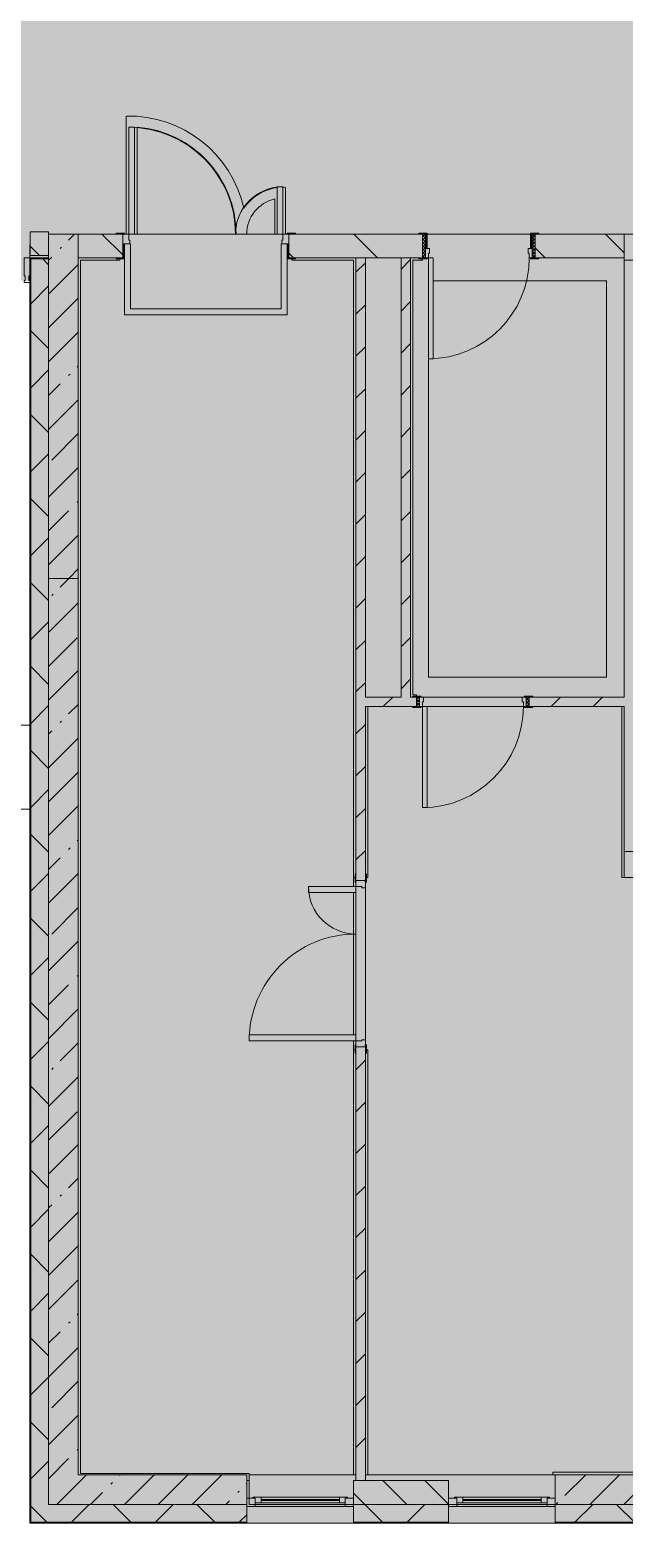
# Model space of a CAD drawing. Header units: millimetres. Extents: x 81682 to 274809, y -8553 to 29000.
# Drawn here: x 237001 to 242009, y -258 to 12321 of the extents above; entities that cross this region are included whole.
import ezdxf

# ---------------------------------------------------------------- set-up
doc = ezdxf.new("R2010")
doc.units = ezdxf.units.MM
doc.linetypes.add('200_ШТРИХ__ш1_п0_6_', pattern=[800, 500, -300])
for name, color, linetype, lineweight, true_color in [('A-DETL-2', 7, 'Continuous', 5, 0x737373), ('A-DOOR-2', 7, 'Continuous', 5, 0xb7b7b7), ('A-DOOR-3', 7, 'Continuous', 5, 0xe2e2e2), ('A-DOOR-4', 7, 'Continuous', 5, 0xaaaaaa), ('A-DOOR-FRAM-2', 7, 'Continuous', 5, 0xe2e2e2), ('A-DOOR-FRAM-3', 7, 'Continuous', 5, 0xb7b7b7), ('A-DOOR-FRAM-4', 7, 'Continuous', 5, 0xaaaaaa), ('A-FLOR-1', 7, 'Continuous', 5, 0xb7b7b7), ('A-GLAZ-2', 7, 'Continuous', 5, 0x737373), ('A-GLAZ-CWMG-3', 7, 'Continuous', 5, 0x737373), ('A-WALL-8', 7, 'Continuous', 5, 0x737373), ('A-WALL-9', 7, 'Continuous', 9, 0x737373), ('I-WALL-3', 7, 'Continuous', 5, 0x737373), ('S-COLS-2', 7, 'Continuous', 5, 0x737373)]:
    doc.layers.add(name, color=color, linetype=linetype, lineweight=lineweight, true_color=true_color)
doc.layers.add('A-DETL-GENF-2', color=7, linetype='Continuous', lineweight=9, true_color=0xc0c0c0, transparency=0.4)
for name, color, linetype, lineweight in [('A-DETL-MBND-1', 7, '200_ШТРИХ__ш1_п0_6_', 9), ('A-GLAZ-CWMG-2', 7, 'Continuous', 5), ('A-WALL', 7, 'Continuous', 9), ('A-WALL-7', 7, 'Continuous', 5), ('I-WALL-2', 7, 'Continuous', 5), ('S-COLS-1', 7, 'Continuous', 5)]:
    doc.layers.add(name, color=color, linetype=linetype, lineweight=lineweight)
pattern_1 = [(45, (147798.7, 0), (-176.7767, 176.7767), [])]
pattern_2 = [(45, (147798.7, 0), (-353.5534, 353.5534), []), (135, (147798.7, 0), (-353.5534, -353.5534), [])]
pattern_3 = [(135, (147798.7, 0), (-353.5534, -353.5534), [])]
pattern_4 = [(45, (147798.7, 0), (-285.1231, 285.1231), []), (45, (148083.8, 0), (-285.1231, 285.1231), [504.031, -100.806, 16.764, -84.042])]

# ---------------------------------------------------------------- blocks, each defined once
blk = doc.blocks.new('110_Дверь_СКБ_2Ст - Д-5_п_ Из игровой в коридор-32215844-3_7_3_птичка')
at = {"layer": 'A-DOOR-3'}
for points in [[(-638, 40), (-588, 40), (-588, 940), (-638, 940)], [(612, 440), (612, 40), (662, 40), (662, 440)]]:
    blk.add_hatch(color=256, dxfattribs=at).paths.add_polyline_path(points)
h = blk.add_hatch(color=256, dxfattribs=at)
h.paths.add_polyline_path([(-688, 40), (-688, -40), (-628, -40), (-628, -10), (-638, -10), (-638, 40)])
h.paths.add_polyline_path([(652, -40), (712, -40), (712, 40), (662, 40), (662, -10), (652, -10)])
at = {"layer": 'A-DOOR-FRAM-2'}
for points in [[(-742, 40), (-672, 40), (-672, 48), (-742, 48)], [(698, 40), (768, 40), (768, 48), (698, 48)], [(-742, -48), (-672, -48), (-672, -40), (-742, -40)], [(698, -48), (768, -48), (768, -40), (698, -40)]]:
    blk.add_hatch(color=256, dxfattribs=at).paths.add_polyline_path(points)
at = {"layer": 'A-DOOR-2'}
for p, q in [((-638, 940), (-638, 40)), ((-588, 940), (-638, 940)), ((-588, 40), (-588, 940)), ((662, 440), (612, 440)), ((612, 440), (612, 40)), ((662, 40), (662, 440)), ((-638, 40), (-588, 40)), ((612, 40), (662, 40))]:
    blk.add_line(p, q, dxfattribs=at)
for centre, radius, start, end in [((-638, 40), 900, 0, 90), ((662, 40), 400, 90, 180)]:
    blk.add_arc(centre, radius, start, end, dxfattribs=at)
at = {"layer": 'A-DOOR-FRAM-3'}
for p, q in [((-672, 48), (-742, 48)), ((-742, 48), (-742, 40)), ((-742, 40), (-672, 40)), ((-638, 40), (-688, 40)), ((-688, 40), (-688, -40)), ((-672, 40), (-672, 48)), ((-638, -10), (-638, 40)), ((662, 40), (662, -10)), ((712, 40), (662, 40)), ((768, 48), (698, 48)), ((698, 48), (698, 40)), ((698, 40), (768, 40)), ((712, -40), (712, 40)), ((768, 40), (768, 48)), ((-672, -40), (-742, -40)), ((-742, -40), (-742, -48)), ((-742, -48), (-672, -48)), ((-688, -40), (-628, -40)), ((-672, -39), (-688, -39)), ((-688, -39), (-688, -40)), ((-688, -40), (-672, -40)), ((-672, -40), (-672, -39)), ((-672, -48), (-672, -40)), ((-628, -10), (-638, -10)), ((-628, -40), (-628, -10)), ((662, -10), (652, -10)), ((652, -10), (652, -40)), ((652, -40), (712, -40)), ((712, -39), (698, -39)), ((698, -39), (698, -40)), ((698, -40), (712, -40)), ((768, -40), (698, -40)), ((698, -40), (698, -48)), ((698, -48), (768, -48)), ((712, -40), (712, -39)), ((768, -48), (768, -40))]:
    blk.add_line(p, q, dxfattribs=at)
blk = doc.blocks.new('110_Дверь_СКБ_2Ст - Д-2а_п_ Из коридора на лестницу-32215207-3_7_3_птичка')
at = {"layer": 'A-DOOR-3'}
for points in [[(-587.5, 100), (-587.5, 1000), (-637.5, 1000), (-637.5, 100)], [(662.5, 100), (662.5, 500), (612.5, 500), (612.5, 100)], [(712.5, -100), (712.5, 20), (697.5, 20), (697.5, -100)]]:
    blk.add_hatch(color=256, dxfattribs=at).paths.add_polyline_path(points)
h = blk.add_hatch(color=256, dxfattribs=at)
h.paths.add_polyline_path([(687.9, 20), (712.5, 20), (712.5, 100), (662.5, 100), (662.5, 50), (652.5, 50), (652.5, 20)])
h.paths.add_polyline_path([(-627.5, 20), (-627.5, 50), (-637.5, 50), (-637.5, 100), (-687.5, 100), (-687.5, 20)])
at = {"layer": 'A-DOOR-FRAM-2'}
for points in [[(-672.5, 100), (-672.5, 108), (-742.5, 108), (-742.5, 100)], [(-672.5, -100), (-672.5, 20), (-687.5, 20), (-687.5, -100)], [(767.5, 100), (767.5, 108), (697.5, 108), (697.5, 100)], [(-672.5, -108), (-672.5, -100), (-742.5, -100), (-742.5, -108)], [(767.5, -108), (767.5, -100), (697.5, -100), (697.5, -108)]]:
    blk.add_hatch(color=256, dxfattribs=at).paths.add_polyline_path(points)
at = {"layer": 'A-DOOR-2'}
for p, q in [((-637.5, 1000), (-637.5, 100)), ((-587.5, 1000), (-637.5, 1000)), ((-587.5, 100), (-587.5, 1000)), ((662.5, 500), (612.5, 500)), ((612.5, 500), (612.5, 100)), ((662.5, 100), (662.5, 500)), ((-637.5, 100), (-587.5, 100)), ((612.5, 100), (662.5, 100))]:
    blk.add_line(p, q, dxfattribs=at)
for centre, radius, start, end in [((-637.5, 100), 900, 0, 90), ((662.5, 100), 400, 90, 180)]:
    blk.add_arc(centre, radius, start, end, dxfattribs=at)
at = {"layer": 'A-DOOR-FRAM-3'}
for p, q in [((-672.5, 108), (-742.5, 108)), ((-742.5, 108), (-742.5, 100)), ((-742.5, 100), (-672.5, 100)), ((-637.5, 100), (-687.5, 100)), ((-687.5, 100), (-687.5, 20)), ((-687.5, 20), (-627.5, 20)), ((-672.5, 20), (-687.5, 20)), ((-687.5, 20), (-687.5, -100)), ((-672.5, 100), (-672.5, 108)), ((-672.5, -100), (-672.5, 20)), ((-637.5, 50), (-637.5, 100)), ((-627.5, 50), (-637.5, 50)), ((-627.5, 20), (-627.5, 50)), ((662.5, 50), (652.5, 50)), ((652.5, 50), (652.5, 20)), ((652.5, 20), (712.5, 20)), ((662.5, 100), (662.5, 50)), ((712.5, 100), (662.5, 100)), ((767.5, 108), (697.5, 108)), ((697.5, 108), (697.5, 100)), ((697.5, 100), (767.5, 100)), ((712.5, 20), (697.5, 20)), ((697.5, 20), (697.5, -100)), ((712.5, 20), (712.5, 100)), ((712.5, -100), (712.5, 20)), ((767.5, 100), (767.5, 108)), ((-672.5, -100), (-742.5, -100)), ((-742.5, -100), (-742.5, -108)), ((-742.5, -108), (-672.5, -108)), ((-687.5, -100), (-672.5, -100)), ((-672.5, -108), (-672.5, -100)), ((697.5, -100), (712.5, -100)), ((767.5, -100), (697.5, -100)), ((697.5, -100), (697.5, -108)), ((697.5, -108), (767.5, -108)), ((767.5, -108), (767.5, -100))]:
    blk.add_line(p, q, dxfattribs=at)
blk = doc.blocks.new('BSC_Колонна _Прямоугольная - 250х900-V95-3_7_3_птичка')
at = {"layer": 'S-COLS-1'}
h = blk.add_hatch(dxfattribs=at)
h.set_pattern_fill('FP_107', color=256, style=0, pattern_type=2)
h.set_pattern_definition([(45, (-94080, -25), (-285.1231, 285.1231), []), (45, (-93794.88, -25), (-285.1231, 285.1231), [504.031, -100.806, 16.764, -84.042])])
h.paths.add_polyline_path([(450, -125), (450, 125), (-450, 125), (-450, -125), (77, -125)])
at = {"layer": 'S-COLS-2'}
for p, q in [((450, 125), (-450, 125)), ((-450, 125), (-450, -125)), ((450, -125), (450, 125)), ((-450, -125), (450, -125))]:
    blk.add_line(p, q, dxfattribs=at)
blk = doc.blocks.new('120_Окно_СКБ_1Ст - 120_Окно_СКБ_1Ст 900х2500_h_ с форточкой-V97-3_7_3_птичка')
at = {"layer": 'A-GLAZ-2'}
for p, q in [((-450, -127), (-450, -57)), ((-450, -57), (-380, -57)), ((450, -57), (-450, -57)), ((-380, -57), (-380, -127)), ((380, -87), (-380, -87)), ((-380, -87), (-380, -127)), ((-330, -137), (-330, -87)), ((-330, -107), (330, -107)), ((330, -117), (-330, -117)), ((330, -137), (330, -87)), ((380, -127), (380, -57)), ((380, -57), (450, -57)), ((380, -127), (380, -87)), ((450, -57), (450, -127)), ((-380, -127), (-450, -127)), ((-450, -127), (-400, -127)), ((-380, -127), (-400, -127)), ((-400, -127), (-400, -137)), ((-400, -137), (400, -137)), ((400, -137), (-400, -137)), ((450, -127), (380, -127)), ((400, -127), (380, -127)), ((400, -127), (450, -127)), ((400, -137), (400, -127))]:
    blk.add_line(p, q, dxfattribs=at)
blk = doc.blocks.new('120_Окно_СКБ_1Ст - 120_Окно_СКБ_1Ст 900х2500_h_ с форточкой-22876038-3_7_3_птичка')
at = {"layer": 'A-GLAZ-2'}
for p, q in [((-450, -127), (-450, -57)), ((-450, -57), (-380, -57)), ((450, -57), (-450, -57)), ((-380, -57), (-380, -127)), ((380, -87), (-380, -87)), ((-380, -87), (-380, -127)), ((-330, -137), (-330, -87)), ((-330, -107), (330, -107)), ((330, -117), (-330, -117)), ((330, -137), (330, -87)), ((380, -127), (380, -57)), ((380, -57), (450, -57)), ((380, -127), (380, -87)), ((450, -57), (450, -127)), ((-380, -127), (-450, -127)), ((-450, -127), (-400, -127)), ((-380, -127), (-400, -127)), ((-400, -127), (-400, -137)), ((-400, -137), (400, -137)), ((400, -137), (-400, -137)), ((450, -127), (380, -127)), ((400, -127), (380, -127)), ((400, -127), (450, -127)), ((400, -137), (400, -127))]:
    blk.add_line(p, q, dxfattribs=at)
blk = doc.blocks.new('110_Дверь_СКБ_1Ст_Внутренняя1 - Д-8 950x2100h_охрана-V70-3_7_3_птичка')
at = {"layer": 'A-DOOR-3'}
h = blk.add_hatch(color=256, dxfattribs=at)
h.paths.add_polyline_path([(437.5, 100), (437.5, 60), (427.5, 60), (427.5, 20), (462.5, 20), (462.5, 100)])
h.paths.add_polyline_path([(-412.5, 100), (-437.5, 100), (-437.5, 20), (-402.5, 20), (-402.5, 60), (-412.5, 60)])
at = {"layer": 'A-DOOR-4'}
h = blk.add_hatch(dxfattribs=at)
h.set_pattern_fill('FP_81', color=256, style=0, pattern_type=2)
h.set_pattern_definition([(135, (1826.41, 164.685), (-14.14214, -14.14214), []), (225, (1826.41, 164.685), (14.14214, -14.14214), [])])
h.paths.add_polyline_path([(487.5, 100), (462.5, 100), (462.5, -100), (487.5, -100), (487.5, -34.8)])
at = {"layer": 'A-DOOR-FRAM-2'}
for points in [[(397.5, 950), (397.5, 100), (437.5, 100), (437.5, 950)], [(-492.5, 108), (-492.5, 100), (-422.5, 100), (-422.5, 108)], [(-422.5, 20), (-437.5, 20), (-437.5, -100), (-422.5, -100), (-422.5, -34.8)], [(517.5, 108), (447.5, 108), (447.5, 100), (517.5, 100)], [(462.5, 20), (447.5, 20), (447.5, -100), (462.5, -100), (462.5, -34.8)], [(-492.5, -100), (-492.5, -108), (-422.5, -108), (-422.5, -100)], [(447.5, -100), (447.5, -108), (517.5, -108), (517.5, -100)]]:
    blk.add_hatch(color=256, dxfattribs=at).paths.add_polyline_path(points)
at = {"layer": 'A-DOOR-FRAM-4'}
h = blk.add_hatch(dxfattribs=at)
h.set_pattern_fill('FP_9', color=256, style=0, pattern_type=2)
h.set_pattern_definition([(45, (-296.384, 164.685), (-14.1421, 14.1421), []), (135, (-296.384, 164.685), (-14.1421, -14.1421), [])])
h.paths.add_polyline_path([(-437.5, 100), (-462.5, 100), (-462.5, -100), (-437.5, -100), (-437.5, -34.8)])
at = {"layer": 'A-DOOR-2'}
for p, q in [((437.5, 950), (397.5, 950)), ((397.5, 950), (397.5, 100)), ((437.5, 100), (437.5, 950)), ((397.5, 100), (437.5, 100))]:
    blk.add_line(p, q, dxfattribs=at)
blk.add_arc((437.5, 100), 850, 90, 180, dxfattribs=at)
at = {"layer": 'A-DOOR-FRAM-3'}
for p, q in [((-422.5, 108), (-492.5, 108)), ((-492.5, 108), (-492.5, 100)), ((-492.5, 100), (-422.5, 100)), ((-437.5, 100), (-462.5, 100)), ((-462.5, 100), (-462.5, -100)), ((-412.5, 100), (-437.5, 100)), ((-437.5, 100), (-437.5, 20)), ((-437.5, -100), (-437.5, 100)), ((-422.5, 100), (-437.5, 100)), ((-437.5, 100), (-437.5, 99)), ((-437.5, 99), (-422.5, 99)), ((-437.5, 20), (-402.5, 20)), ((-422.5, 20), (-437.5, 20)), ((-437.5, 20), (-437.5, -100)), ((-422.5, 100), (-422.5, 108)), ((-422.5, 99), (-422.5, 100)), ((-422.5, -100), (-422.5, 20)), ((-412.5, 60), (-412.5, 100)), ((-402.5, 60), (-412.5, 60)), ((-402.5, 20), (-402.5, 60)), ((437.5, 60), (427.5, 60)), ((427.5, 60), (427.5, 20)), ((427.5, 20), (462.5, 20)), ((437.5, 100), (437.5, 60)), ((462.5, 100), (437.5, 100)), ((517.5, 108), (447.5, 108)), ((447.5, 108), (447.5, 100)), ((462.5, 100), (447.5, 100)), ((447.5, 100), (447.5, 99)), ((447.5, 100), (517.5, 100)), ((447.5, 99), (462.5, 99)), ((462.5, 20), (447.5, 20)), ((447.5, 20), (447.5, -100)), ((462.5, 20), (462.5, 100)), ((487.5, 100), (462.5, 100)), ((462.5, 100), (462.5, -100)), ((462.5, 99), (462.5, 100)), ((462.5, -100), (462.5, 20)), ((487.5, -100), (487.5, 100)), ((517.5, 100), (517.5, 108)), ((-422.5, -100), (-492.5, -100)), ((-492.5, -100), (-492.5, -108)), ((-492.5, -108), (-422.5, -108)), ((-462.5, -100), (-437.5, -100)), ((-437.5, -100), (-422.5, -100)), ((-422.5, -108), (-422.5, -100)), ((447.5, -100), (462.5, -100)), ((517.5, -100), (447.5, -100)), ((447.5, -100), (447.5, -108)), ((447.5, -108), (517.5, -108)), ((462.5, -100), (487.5, -100)), ((517.5, -108), (517.5, -100))]:
    blk.add_line(p, q, dxfattribs=at)
blk = doc.blocks.new('110_Дверь_СКБ_1Ст_Внутренняя1 - Д-8 950x2100h_охрана-V99-3_7_3_птичка')
at = {"layer": 'A-DOOR-3'}
h = blk.add_hatch(color=256, dxfattribs=at)
h.paths.add_polyline_path([(437, 40), (437, 0), (427, 0), (427, -40), (462, -40), (462, 40)])
h.paths.add_polyline_path([(-413, 40), (-438, 40), (-438, -40), (-403, -40), (-403, 0), (-413, 0)])
at = {"layer": 'A-DOOR-4'}
h = blk.add_hatch(dxfattribs=at)
h.set_pattern_fill('FP_109', color=256, style=0, pattern_type=2)
h.set_pattern_definition([(135, (1826.41, 104.685), (-14.14214, -14.14214), []), (225, (1826.41, 104.685), (14.14214, -14.14214), [])])
h.paths.add_polyline_path([(487, 40), (462, 40), (462, -40), (487, -40)])
at = {"layer": 'A-DOOR-FRAM-2'}
for points in [[(397, 890), (397, 40), (437, 40), (437, 890)], [(-493, 48), (-493, 40), (-423, 40), (-423, 48)], [(517, 48), (447, 48), (447, 40), (517, 40)], [(-423, -40), (-493, -40), (-493, -48), (-423, -48)], [(447, -40), (447, -48), (517, -48), (517, -40)]]:
    blk.add_hatch(color=256, dxfattribs=at).paths.add_polyline_path(points)
at = {"layer": 'A-DOOR-FRAM-4'}
h = blk.add_hatch(dxfattribs=at)
h.set_pattern_fill('FP_110', color=256, style=0, pattern_type=2)
h.set_pattern_definition([(45, (-296.384, 104.685), (-14.1421, 14.1421), []), (135, (-296.384, 104.685), (-14.1421, -14.1421), [])])
h.paths.add_polyline_path([(-438, 40), (-463, 40), (-463, -40), (-438, -40)])
at = {"layer": 'A-DOOR-2'}
for p, q in [((437, 890), (397, 890)), ((397, 890), (397, 40)), ((437, 40), (437, 890)), ((397, 40), (437, 40))]:
    blk.add_line(p, q, dxfattribs=at)
blk.add_arc((437, 40), 850, 90, 180, dxfattribs=at)
at = {"layer": 'A-DOOR-FRAM-3'}
for p, q in [((-423, 48), (-493, 48)), ((-493, 48), (-493, 40)), ((-493, 40), (-423, 40)), ((-438, 40), (-463, 40)), ((-463, 40), (-463, -40)), ((-413, 40), (-438, 40)), ((-438, 40), (-438, -40)), ((-438, -40), (-438, 40)), ((-423, 40), (-438, 40)), ((-438, 40), (-438, 39)), ((-438, 39), (-423, 39)), ((-423, 40), (-423, 48)), ((-423, 39), (-423, 40)), ((-413, 0), (-413, 40)), ((-403, 0), (-413, 0)), ((-403, -40), (-403, 0)), ((437, 0), (427, 0)), ((427, 0), (427, -40)), ((437, 40), (437, 0)), ((462, 40), (437, 40)), ((517, 48), (447, 48)), ((447, 48), (447, 40)), ((462, 40), (447, 40)), ((447, 40), (447, 39)), ((447, 40), (517, 40)), ((447, 39), (462, 39)), ((462, -40), (462, 40)), ((487, 40), (462, 40)), ((462, 40), (462, -40)), ((462, 39), (462, 40)), ((487, -40), (487, 40)), ((517, 40), (517, 48)), ((-423, -40), (-493, -40)), ((-493, -40), (-493, -48)), ((-493, -48), (-423, -48)), ((-463, -40), (-438, -40)), ((-423, -39), (-438, -39)), ((-438, -39), (-438, -40)), ((-438, -40), (-403, -40)), ((-438, -40), (-423, -40)), ((-423, -40), (-423, -39)), ((-423, -48), (-423, -40)), ((427, -40), (462, -40)), ((462, -39), (447, -39)), ((447, -39), (447, -40)), ((447, -40), (462, -40)), ((517, -40), (447, -40)), ((447, -40), (447, -48)), ((447, -48), (517, -48)), ((462, -40), (462, -39)), ((462, -40), (487, -40)), ((517, -48), (517, -40))]:
    blk.add_line(p, q, dxfattribs=at)
blk = doc.blocks.new('Прямоугольный импост - Импост структурный с накладкой - 190мм-33184356-3_7_3_птичка')
at = {"layer": 'A-GLAZ-CWMG-2'}
for p, q in [((-50, 2), (-50, 17)), ((-50, 17), (0, 17)), ((0, 17), (0, 2))]:
    blk.add_line(p, q, dxfattribs=at)
at = {"layer": 'A-GLAZ-CWMG-3'}
for p, q in [((-40, 0), (-50, 0)), ((-40, -40), (-40, 0)), ((0, 0), (-10, 0)), ((-10, 0), (-10, -40)), ((-50, -190), (-50, -40)), ((-50, -40), (-40, -40)), ((-10, -40), (0, -40)), ((0, -40), (0, -190)), ((0, -190), (-50, -190))]:
    blk.add_line(p, q, dxfattribs=at)
blk = doc.blocks.new('парапет9 - парапет-22867712-3_7_3_птичка')
at = {"layer": 'A-DETL-MBND-1'}
for p, q in [((89202, 7964), (84952, 7964)), ((84952, 7255), (89202, 7255))]:
    blk.add_line(p, q, dxfattribs=at)

msp = doc.modelspace()

# ---------------------------------------------------------------- hatches: boundary and pattern name
at = {"layer": 'A-DETL-GENF-2'}
msp.add_hatch(color=256, dxfattribs=at).paths.add_polyline_path([(273031.7, -258), (273031.7, 21479), (241131.7, 21479), (241131.7, 27379), (232368.7, 27379), (232368.7, 10208.3), (237008.7, 10208.3), (237008.7, -258), (271786.3, -258)])
at = {"layer": 'A-WALL-7'}
h = msp.add_hatch(dxfattribs=at)
h.set_pattern_fill('FP_79', color=256, style=0, pattern_type=2)
h.set_pattern_definition(pattern_2)
h.paths.add_polyline_path([(237008.7, -100), (237158.7, -100), (237158.7, 10392), (237008.7, 10392), (237008.7, 1965.8)])
h = msp.add_hatch(dxfattribs=at)
h.set_pattern_fill('FP_77', color=256, style=0, pattern_type=2)
h.set_pattern_definition([(135, (147798.7, 0), (-176.7767, -176.7767), [])])
h.paths.add_polyline_path([(269228.7, -100), (269228.7, 100), (268928.7, 100), (268928.7, -100), (268989.7, -100)])
h.paths.add_polyline_path([(258528.7, -100), (259428.7, -100), (259428.7, 100), (258528.7, 100)])
h.paths.add_polyline_path([(261228.7, -100), (261478.7, -100), (261478.7, 100), (261228.7, 100)])
h.paths.add_polyline_path([(267128.7, -100), (267125.3, 100), (266628.7, 100), (266628.7, -100), (267125.3, -100)])
h.paths.add_polyline_path([(256728.7, -100), (257628.7, -100), (257628.7, 100), (256728.7, 100)])
h.paths.add_polyline_path([(263778.7, -100), (264828.7, -100), (264828.7, 100), (263778.7, 100)])
h.paths.add_polyline_path([(242421.8, -100), (242578.7, -100), (242578.7, 100), (242328.7, 100), (242328.7, -100)])
h.paths.add_polyline_path([(248628.7, -100), (249528.7, -100), (249528.7, 100), (248628.7, 100)])
h.paths.add_polyline_path([(245928.7, -100), (245928.7, 100), (244878.7, 100), (244878.7, -100), (245684.6, -100)])
h.paths.add_polyline_path([(250678.7, -100), (250678.7, 100), (250428.7, 100), (250428.7, -100)])
h.paths.add_polyline_path([(252978.7, -100), (254028.7, -100), (254028.7, 100), (252978.7, 100)])
h.paths.add_polyline_path([(240091.3, -100), (240528.7, -100), (240528.7, 100), (239728.7, 100), (239728.7, -100)])
h = msp.add_hatch(dxfattribs=at)
h.set_pattern_fill('FP_79', color=256, style=0, pattern_type=2)
h.set_pattern_definition(pattern_2)
h.paths.add_polyline_path([(268028.7, -250), (269228.7, -250), (269228.7, -100), (268028.7, -100)])
h.paths.add_polyline_path([(271786.3, -250), (272878.7, -250), (272878.7, -100), (271528.7, -100), (271528.7, -250)])
h.paths.add_polyline_path([(255006.6, -250), (255828.7, -250), (255828.7, -100), (254928.7, -100), (254928.7, -250)])
h.paths.add_polyline_path([(259428.7, -250), (259428.7, -100), (258528.7, -100), (258528.7, -250), (258735.4, -250)])
h.paths.add_polyline_path([(260599.8, -250), (261478.7, -250), (261478.7, -100), (260328.7, -100), (260328.7, -250)])
h.paths.add_polyline_path([(257628.7, -250), (257628.7, -100), (256728.7, -100), (256728.7, -250), (257337.1, -250)])
h.paths.add_polyline_path([(263778.7, -250), (264828.7, -250), (264828.7, -100), (263778.7, -100)])
h.paths.add_polyline_path([(267128.7, -250), (267125.3, -100), (265728.7, -100), (265728.7, -250), (267125.3, -250)])
h.paths.add_polyline_path([(246828.7, -250), (247728.7, -250), (247728.7, -100), (246828.7, -100)])
h.paths.add_polyline_path([(254028.7, -250), (254028.7, -100), (252978.7, -100), (252978.7, -250), (253142.2, -250)])
h.paths.add_polyline_path([(245684.6, -250), (245928.7, -250), (245928.7, -100), (244878.7, -100), (244878.7, -250)])
h.paths.add_polyline_path([(250678.7, -250), (250678.7, -100), (248628.7, -100), (248628.7, -250), (250345.6, -250)])
h.paths.add_polyline_path([(241955.7, -250), (242578.7, -250), (242578.7, -100), (241428.7, -100), (241428.7, -250)])
h.paths.add_polyline_path([(240528.7, -250), (240528.7, -100), (239728.7, -100), (239728.7, -250), (240091.3, -250)])
h.paths.add_polyline_path([(238693, -250), (238828.7, -250), (238828.7, -100), (237008.7, -100), (237008.7, -250), (238226.9, -250)])
at = {"layer": 'I-WALL-2'}
h = msp.add_hatch(dxfattribs=at)
h.set_pattern_fill('FP_78', color=256, style=0, pattern_type=2)
h.set_pattern_definition(pattern_3)
h.paths.add_polyline_path([(237158.7, 10420), (237158.7, 10620), (237002.2, 10620), (237002.2, 10420), (237086.1, 10420)])
h = msp.add_hatch(dxfattribs=at)
h.set_pattern_fill('FP_75', color=256, style=0, pattern_type=2)
h.set_pattern_definition(pattern_4)
h.paths.add_polyline_path([(237158.7, 7700), (237408.7, 7700), (237408.7, 10600), (237158.7, 10600), (237158.7, 8907.2)])
h = msp.add_hatch(dxfattribs=at)
h.set_pattern_fill('FP_78', color=256, style=0, pattern_type=2)
h.set_pattern_definition(pattern_3)
h.paths.add_polyline_path([(249408.7, 10400), (251443.7, 10400), (251443.7, 10600), (249408.7, 10600)])
h.paths.add_polyline_path([(253142.2, 10400), (254928.7, 10400), (254928.7, 10600), (252893.7, 10600), (252893.7, 10400), (252923.7, 10400)])
h.paths.add_polyline_path([(237728.7, 10400), (237783.7, 10400), (237783.7, 10600), (237408.7, 10600), (237408.7, 10400), (237583.7, 10400)])
h.paths.add_polyline_path([(239238.7, 10400), (240308.7, 10400), (240308.7, 10600), (239183.7, 10600), (239183.7, 10400)])
h.paths.add_polyline_path([(241955.7, 10400), (242008.7, 10400), (242008.7, 10600), (241258.7, 10600), (241258.7, 10400), (241288.7, 10400)])
h = msp.add_hatch(dxfattribs=at)
h.set_pattern_fill('FP_80', color=256, style=0, pattern_type=2)
h.set_pattern_definition(pattern_1)
h.paths.add_polyline_path([(239828.7, 100), (239828.7, 3755), (239748.7, 3755), (239748.7, 100)])
h.paths.add_polyline_path([(239798.7, 5155), (239828.7, 5155), (239828.7, 10400), (239748.7, 10400), (239748.7, 5155)])
h = msp.add_hatch(dxfattribs=at)
h.set_pattern_fill('FP_80', color=256, style=0, pattern_type=2)
h.set_pattern_definition(pattern_1)
h.paths.add_polyline_path([(240208.7, 6700), (240208.7, 10400), (240128.7, 10400), (240128.7, 6700)])
h = msp.add_hatch(dxfattribs=at)
h.set_pattern_fill('FP_75', color=256, style=0, pattern_type=2)
h.set_pattern_definition(pattern_4)
h.paths.add_polyline_path([(237408.7, 100), (237408.7, 7700), (237158.7, 7700), (237158.7, 100)])
h = msp.add_hatch(dxfattribs=at)
h.set_pattern_fill('FP_80', color=256, style=0, pattern_type=2)
h.set_pattern_definition(pattern_1)
h.paths.add_polyline_path([(241955.7, 6620), (242008.7, 6620), (242008.7, 6700), (241208.7, 6700), (241208.7, 6620), (241238.7, 6620)])
h.paths.add_polyline_path([(240091.3, 6620), (240258.7, 6620), (240258.7, 6700), (239828.7, 6700), (239828.7, 6620)])
h = msp.add_hatch(dxfattribs=at)
h.set_pattern_fill('FP_75', color=256, style=0, pattern_type=2)
h.set_pattern_definition(pattern_4)
h.paths.add_polyline_path([(238226.9, -100), (238828.7, -100), (238828.7, 150), (237408.7, 150), (237408.7, 100), (237158.7, 100), (237158.7, -100)])

# ---------------------------------------------------------------- linework, layer by layer
at = {"layer": 'A-DETL-2'}
for p, q in [((240398.7, 10207.5), (241858.7, 10207.5)), ((241858.7, 10207.5), (241858.7, 6867.5)), ((240358.7, 6867.5), (240358.7, 9550)), ((241858.7, 6867.5), (240358.7, 6867.5))]:
    msp.add_line(p, q, dxfattribs=at)
at = {"layer": 'A-DETL-MBND-1'}
msp.add_line((237000.7, 10400), (237000.7, 10510), dxfattribs=at)
at = {"layer": 'A-FLOR-1'}
for p, q in [((237813.7, 11594.8), (237813.7, 10600)), ((237903.7, 10600), (237903.7, 11502.3)), ((239154.9, 10600), (239154.9, 10994.4)), ((239064.9, 10897.1), (239064.9, 10600)), ((237883.7, 10600), (237903.7, 10600)), ((237903.7, 10600), (238738.7, 10600)), ((238738.7, 10600), (237903.7, 10600)), ((238738.7, 10600), (238828.7, 10600)), ((238828.7, 10600), (239064.9, 10600)), ((239083.7, 10600), (238828.7, 10600)), ((240348.7, 10600), (241218.7, 10600)), ((241218.7, 10600), (240348.7, 10600)), ((237848.7, 9970), (237848.7, 10520)), ((239118.7, 10520), (239118.7, 9970)), ((237758.7, 10380), (237428.7, 10380)), ((237428.7, 10380), (237428.7, 160)), ((237758.7, 10392), (237758.7, 10380)), ((237798.7, 10392), (237798.7, 9920)), ((239168.7, 9920), (239168.7, 10392)), ((239208.7, 10380), (239208.7, 10392)), ((239728.7, 10380), (239208.7, 10380)), ((239728.7, 10380), (239728.7, 5105)), ((240308.7, 10380), (240228.7, 10380)), ((240228.7, 10380), (240228.7, 6720)), ((240308.7, 10392), (240308.7, 10380)), ((239118.7, 9970), (237848.7, 9970)), ((237798.7, 9920), (239168.7, 9920)), ((240228.7, 6720), (240258.7, 6720)), ((240258.7, 6720), (240258.7, 6708)), ((239848.7, 6620), (239848.7, 5180)), ((241989.7, 5180), (241989.7, 6620)), ((239740.7, 5180), (239728.7, 5180)), ((239848.7, 5180), (239836.7, 5180)), ((242008.7, 5180), (241989.7, 5180)), ((239728.7, 3855), (239728.7, 5055)), ((239728.7, 3805), (239728.7, 150)), ((239728.7, 3730), (239740.7, 3730)), ((239836.7, 3730), (239848.7, 3730)), ((239848.7, 3730), (239848.7, 150)), ((237428.7, 160), (238848.7, 160)), ((238848.7, 160), (238848.7, 120)), ((241408.2, 150), (241408.2, 170)), ((241408.2, 170), (242348.2, 170))]:
    msp.add_line(p, q, dxfattribs=at)
for centre, radius, start, end in [((237833.7, 10600), 995, 12.67054, 91.1511), ((237833.7, 10600), 905, 0, 85.56313), ((239133.7, 10600), 395, 97.27853, 146.45952), ((239133.7, 10600), 395, 86.92799, 90.00404), ((239133.7, 10600), 305, 103.0427, 180)]:
    msp.add_arc(centre, radius, start, end, dxfattribs=at)
at = {"layer": 'A-WALL'}
msp.add_line((237005.7, 10395), (237005.7, -253), dxfattribs=at)
at = {"layer": 'A-WALL-7'}
msp.add_line((237000.7, 10400), (237000.7, -258), dxfattribs=at)
at = {"layer": 'A-WALL-8'}
for p, q in [((237158.7, 10400), (237000.7, 10400)), ((238828.7, 100), (238849.2, 100)), ((239748.7, 100), (239728.7, 100)), ((239728.7, 100), (239728.7, -258)), ((240528.7, 100), (239828.7, 100)), ((240528.7, -258), (240528.7, 100)), ((238828.7, -100), (237158.7, -100)), ((238828.7, -258), (238828.7, -100)), ((238849.2, -100), (238849.2, -100)), ((238849.2, -100), (239728.7, -100)), ((240528.7, -100), (241428.7, -100)), ((241428.7, -100), (241428.7, -258)), ((237000.7, -258), (240528.7, -258)), ((240528.7, -258), (254928.7, -258))]:
    msp.add_line(p, q, dxfattribs=at)
at = {"layer": 'A-WALL-9'}
for p, q in [((237408.7, 10400), (237408.7, 10600)), ((242008.7, 10600), (242008.7, 10400)), ((237158.7, 10395), (237005.7, 10395)), ((237008.7, 10392), (237008.7, -250)), ((237158.7, 10392), (237008.7, 10392)), ((239828.7, 10400), (239748.7, 10400)), ((240208.7, 10400), (240128.7, 10400)), ((242008.7, 5400), (242088.7, 5400)), ((239748.7, 100), (239828.7, 100)), ((239728.7, -100), (240528.7, -100)), ((240528.7, -100), (239728.7, -100)), ((237008.7, -250), (238828.7, -250)), ((239728.7, -250), (240528.7, -250)), ((241428.7, -250), (242578.7, -250)), ((237008.7, -253), (238828.7, -253)), ((239728.7, -253), (240528.7, -253)), ((241428.7, -253), (242578.7, -253))]:
    msp.add_line(p, q, dxfattribs=at)
at = {"layer": 'I-WALL-3'}
for p, q in [((237158.7, 10620), (237002.2, 10620)), ((237002.2, 10620), (237002.2, 10420)), ((237158.7, 10420), (237158.7, 10618.4)), ((237728.7, 10600), (237158.7, 10600)), ((237158.7, 10600), (237158.7, 10400)), ((240278.7, 10600), (239238.7, 10600)), ((246298.7, 10600), (241288.7, 10600)), ((237002.2, 10420), (237158.7, 10420)), ((237158.7, 10400), (237158.7, -100)), ((237408.7, 10400), (237728.7, 10400)), ((237408.7, 150), (237408.7, 10400)), ((239238.7, 10400), (239748.7, 10400)), ((239748.7, 10400), (239748.7, 5210)), ((239828.7, 6700), (239828.7, 10400)), ((239828.7, 10400), (240128.7, 10400)), ((240128.7, 10400), (240128.7, 6700)), ((240208.7, 6700), (240208.7, 10400)), ((240208.7, 10400), (240278.7, 10400)), ((241288.7, 10400), (242008.7, 10400)), ((242008.7, 10400), (242008.7, 6700)), ((242008.7, 10380), (249408.7, 10380)), ((237158.7, 7700), (237408.7, 7700)), ((240128.7, 6700), (239828.7, 6700)), ((240228.7, 6700), (240208.7, 6700)), ((240318.7, 6700), (241148.7, 6700)), ((242008.7, 6700), (241238.7, 6700)), ((239828.7, 6620), (240228.7, 6620)), ((239828.7, 5210), (239828.7, 6620)), ((241158.7, 6620), (240348.7, 6620)), ((241238.7, 6620), (242008.7, 6620)), ((242008.7, 6620), (242008.7, 5180)), ((242008.7, 5180), (247428.7, 5180)), ((239748.7, 3855), (239748.7, 5055)), ((239828.7, 5095), (239828.7, 3815)), ((239748.7, 3700), (239748.7, 100)), ((239828.7, 100), (239828.7, 3700)), ((238828.7, 150), (237408.7, 150)), ((238828.7, -100), (238828.7, 150)), ((238849.2, 150), (239748.7, 150)), ((238849.2, -100), (238849.2, 150)), ((239828.7, 150), (241428.7, 150)), ((237158.7, -100), (238828.7, -100))]:
    msp.add_line(p, q, dxfattribs=at)

# ---------------------------------------------------------------- block references
at = {"layer": 'A-DETL-MBND-1'}
msp.add_blockref('парапет9 - парапет-22867712-3_7_3_птичка', (147798.7, -1500), dxfattribs=at)
at = {"layer": 'A-DOOR-2'}
msp.add_blockref('110_Дверь_СКБ_2Ст - Д-2а_п_ Из коридора на лестницу-32215207-3_7_3_птичка', (238471.2, 10500), dxfattribs=at)
for name, p, rotation in [('110_Дверь_СКБ_1Ст_Внутренняя1 - Д-8 950x2100h_охрана-V70-3_7_3_птичка', (240796.2, 10500), 180), ('110_Дверь_СКБ_1Ст_Внутренняя1 - Д-8 950x2100h_охрана-V99-3_7_3_птичка', (240746.2, 6660), 180), ('110_Дверь_СКБ_2Ст - Д-5_п_ Из игровой в коридор-32215844-3_7_3_птичка', (239788.7, 4442.5), 89.99999999999991)]:
    msp.add_blockref(name, p, dxfattribs=dict(at, rotation=rotation))
at = {"layer": 'A-GLAZ-2', "rotation": 180}
for name, p in [('120_Окно_СКБ_1Ст - 120_Окно_СКБ_1Ст 900х2500_h_ с форточкой-V97-3_7_3_птичка', (239278.7, -175)), ('120_Окно_СКБ_1Ст - 120_Окно_СКБ_1Ст 900х2500_h_ с форточкой-22876038-3_7_3_птичка', (240978.7, -175))]:
    msp.add_blockref(name, p, dxfattribs=at)
at = {"layer": 'A-GLAZ-CWMG-2', "extrusion": (0, 0, -1), "rotation": 180}
msp.add_blockref('Прямоугольный импост - Импост структурный с накладкой - 190мм-33184356-3_7_3_птичка', (-237002.2, 10210), dxfattribs=at)
at = {"layer": 'S-COLS-2'}
msp.add_blockref('BSC_Колонна _Прямоугольная - 250х900-V95-3_7_3_птичка', (241878.7, 25), dxfattribs=at)

doc.saveas('drawing.dxf')
